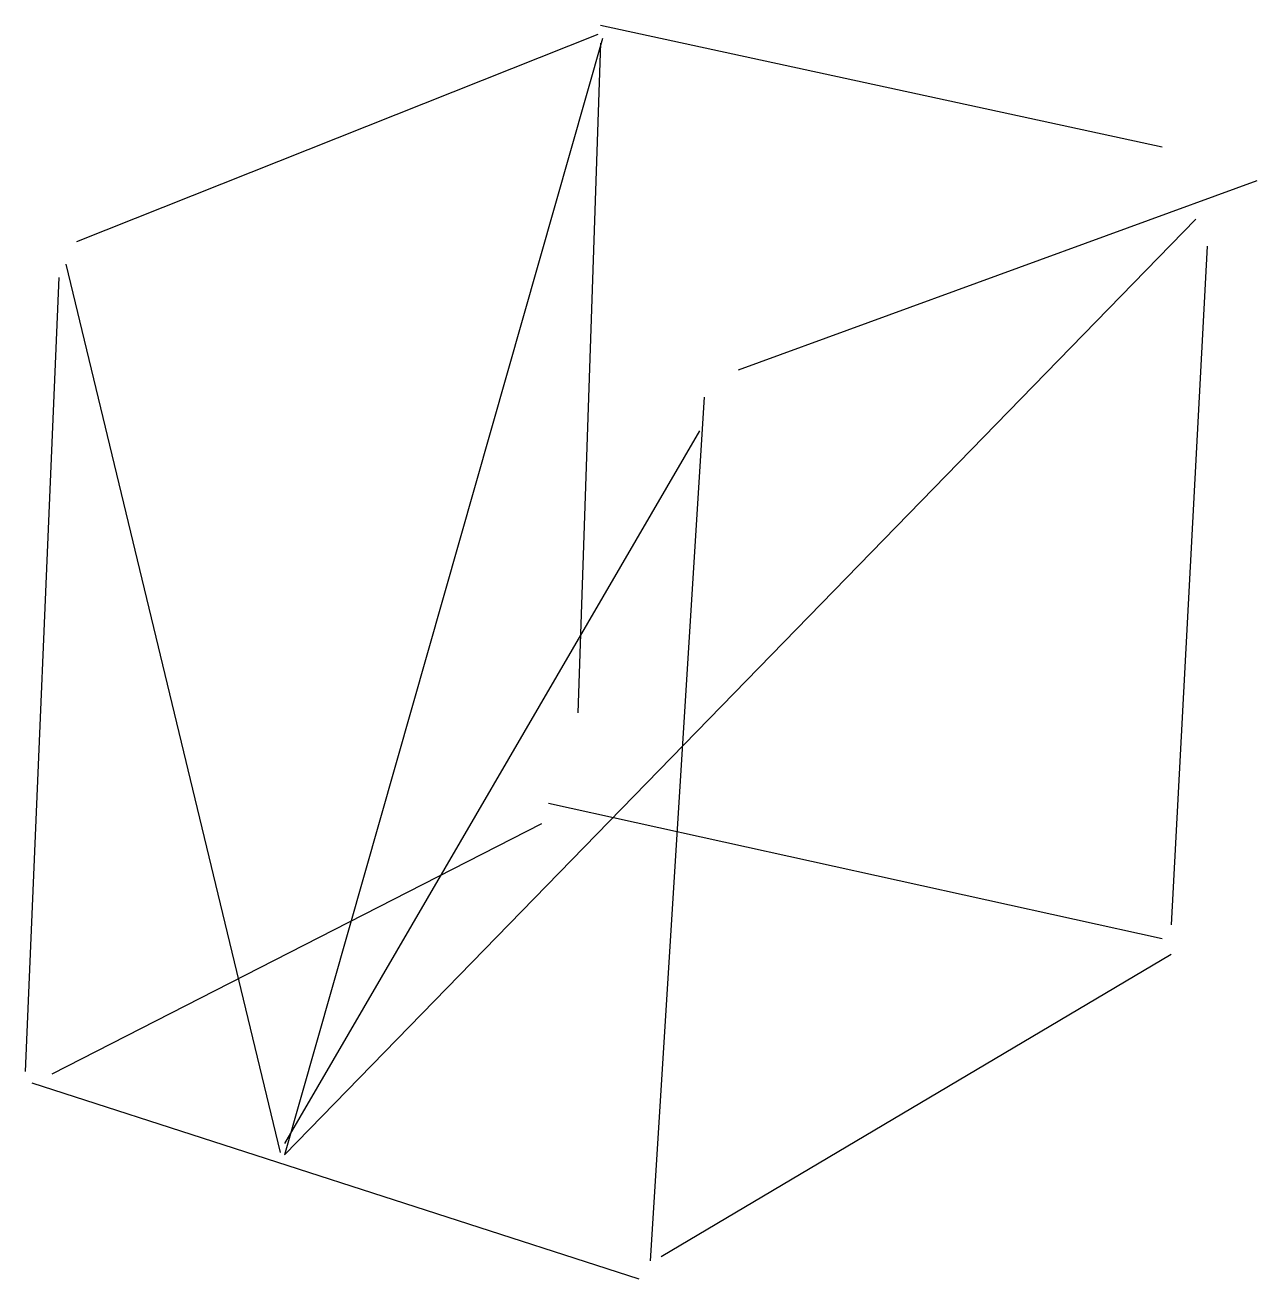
# Model space of a CAD drawing. Header units: metres. Extents: x -165 to 197, y -189 to 180.
import ezdxf

# ---------------------------------------------------------------- set-up
doc = ezdxf.new("R2010")
doc.units = ezdxf.units.M

msp = doc.modelspace()

# ---------------------------------------------------------------- linework, layer by layer
at = {"color": 0, "linetype": 'CONTINUOUS'}
for p, q in [((-149.384858, 115.930599), (3.643533, 176.876972)), ((4.305994, 179.526814), (169.258675, 143.753943)), ((4.968454, 175.55205), (-88.438486, -152.365931)), ((4.305994, 174.227129), (-2.318612, -22.523659)), ((197.082019, 133.817035), (44.716088, 78.170347)), ((179.195584, 122.555205), (-88.438486, -152.365931)), ((182.507886, 114.605678), (171.908517, -84.794953)), ((-152.697161, 109.305994), (-89.763407, -151.70347)), ((-154.684543, 105.33123), (-164.621451, -127.85489)), ((34.77918, 70.22082), (18.880126, -183.501577)), ((33.454259, 60.283912), (-88.438486, -149.053628)), ((-10.930599, -49.022082), (169.258675, -88.769716)), ((-156.671924, -128.51735), (-12.917981, -54.984227)), ((22.192429, -182.176656), (171.908517, -93.40694)), ((-162.634069, -131.167192), (15.567823, -188.801262))]:
    msp.add_line(p, q, dxfattribs=at)

doc.saveas('drawing.dxf')
